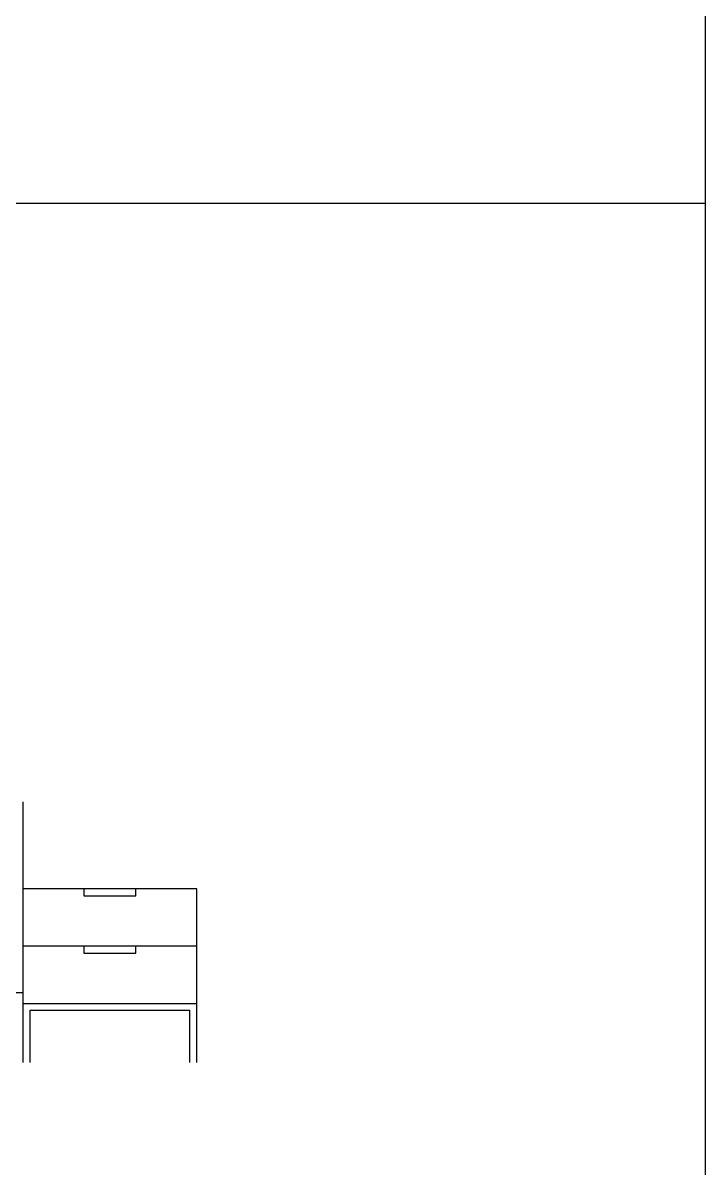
# Model space of a CAD drawing. Header units: millimetres. Extents: x 6388 to 59789, y -18725 to 8137.
# Drawn here: x 57827 to 59789, y -5294 to -1996 of the extents above; entities that cross this region are included whole.
import ezdxf

# ---------------------------------------------------------------- set-up
doc = ezdxf.new("R2010")
doc.units = ezdxf.units.MM
doc.layers.add('www.cad-blocks.net', color=7, linetype='Continuous')

# ---------------------------------------------------------------- blocks, each defined once
blk = doc.blocks.new('A$C6F4378C2')
for p, q in [((2000, 750), (2000, 0)), ((2000, 500), (2000, 0)), ((2500, 500), (2000, 500)), ((2175, 500), (2175, 480)), ((2325, 480), (2325, 500)), ((2500, 0), (2500, 500)), ((2175, 480), (2325, 480)), ((2500, 335), (2000, 335)), ((2175, 335), (2175, 315)), ((2325, 315), (2325, 335)), ((2175, 315), (2325, 315)), ((2000, 200), (500, 200)), ((2000, 170), (2500, 170)), ((2020, 150), (2020, 0)), ((2020, 150), (2480, 150)), ((2480, 0), (2480, 150))]:
    blk.add_line(p, q)
blk = doc.blocks.new('FORMAT')
at = {"color": 155, "true_color": 0x546d8e}
for p, q in [((59789.4, 8137.1), (59789.4, -18724.9)), ((10116.5, -2515.3), (59789.4, -2515.3))]:
    blk.add_line(p, q, dxfattribs=at)

msp = doc.modelspace()

# ---------------------------------------------------------------- block references
msp.add_blockref('A$C6F4378C2', (55826.9, -4989.6))
at = {"layer": 'www.cad-blocks.net'}
msp.add_blockref('FORMAT', (0, 0), dxfattribs=at)

doc.saveas('drawing.dxf')
